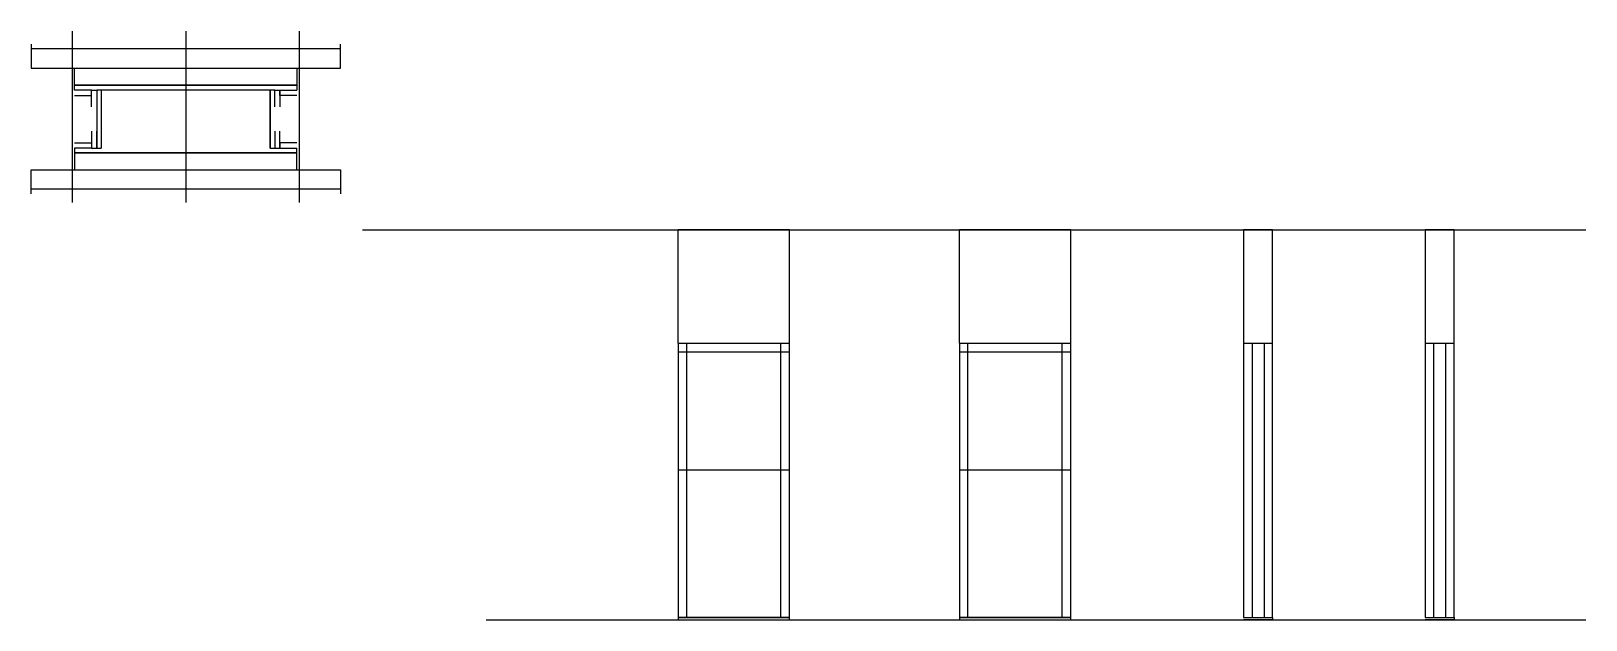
# Model space of a CAD drawing. Header units: metres. Extents: x 3528 to 4815, y 8535 to 9023.
import ezdxf

# ---------------------------------------------------------------- set-up
doc = ezdxf.new("R2010")
doc.units = ezdxf.units.M
for name, color, linetype in [('CHAPA', 7, 'Continuous'), ('COTA', 7, 'Continuous'), ('Hachura', 7, 'Continuous'), ('Madeira', 7, 'Continuous'), ('Nível', 7, 'Continuous'), ('Painéis', 7, 'Continuous'), ('Perfil Metálico', 7, 'Continuous'), ('SARR_2.2x7', 7, 'Continuous'), ('SARRAFO', 7, 'Continuous')]:
    doc.layers.add(name, color=color, linetype=linetype)

msp = doc.modelspace()

# ---------------------------------------------------------------- linework, layer by layer
at = {"layer": 'CHAPA', "color": 7, "lineweight": 25}
for points in [[(3564.4, 8973.8), (3564.4, 8977.8), (3748.4, 8977.8), (3748.4, 8973.8)], [(3564.4, 8973.8), (3564.4, 8977.8), (3748.4, 8977.8), (3748.4, 8973.8)], [(3586.4, 8973.8), (3582.8, 8973.8), (3582.8, 8925.8), (3586.4, 8925.8)], [(3586.4, 8973.8), (3582.8, 8973.8), (3582.8, 8925.8), (3586.4, 8925.8)], [(3730, 8973.8), (3726.4, 8973.8), (3726.4, 8925.8), (3730, 8925.8)], [(3730, 8973.8), (3726.4, 8973.8), (3726.4, 8925.8), (3730, 8925.8)], [(3564.4, 8925.8), (3564.4, 8921.8), (3748.4, 8921.8), (3748.4, 8925.8)], [(3564.4, 8925.8), (3564.4, 8921.8), (3748.4, 8921.8), (3748.4, 8925.8)]]:
    msp.add_lwpolyline(points, dxfattribs=at)
at = {"layer": 'COTA', "color": 7, "lineweight": 25}
for p, q in [((4156, 8858.2), (4064, 8858.2)), ((4064, 8764.2), (4064, 8858.2)), ((4156, 8764.2), (4156, 8858.2)), ((4388.8, 8858.2), (4296.8, 8858.2)), ((4296.8, 8764.2), (4296.8, 8858.2)), ((4388.8, 8764.2), (4388.8, 8858.2))]:
    msp.add_line(p, q, dxfattribs=at)
for points in [[(4555.9, 8764.2), (4555.9, 8858.2), (4531.9, 8858.2), (4531.9, 8764.2)], [(4706.1, 8764.2), (4706.1, 8858.2), (4682.1, 8858.2), (4682.1, 8764.2)]]:
    msp.add_lwpolyline(points, dxfattribs=at)
at = {"layer": 'Hachura', "color": 7, "lineweight": 25}
for p, q in [((3562.4, 9022.6), (3562.4, 8880.8)), ((3656.4, 9022.6), (3656.4, 8880.8)), ((3750.4, 9022.6), (3750.4, 8880.8))]:
    msp.add_line(p, q, dxfattribs=at)
at = {"layer": 'Madeira', "color": 7, "lineweight": 25}
for points in [[(3748.4, 8991.8), (3748.4, 8977.8), (3564.4, 8977.8), (3564.4, 8991.8)], [(3748.4, 8907.8), (3748.4, 8921.8), (3564.4, 8921.8), (3564.4, 8907.8)]]:
    msp.add_lwpolyline(points, dxfattribs=at)
at = {"layer": 'Nível', "color": 7, "lineweight": 25}
for p, q in [((3802.8, 8858.2), (4815.2, 8858.2)), ((3905, 8535.2), (4815.2, 8535.2))]:
    msp.add_line(p, q, dxfattribs=at)
at = {"layer": 'Painéis', "color": 7, "lineweight": 25}
for p, q in [((4064, 8764.2), (4064, 8535.2)), ((4064, 8764.2), (4156, 8764.2)), ((4156, 8535.2), (4156, 8764.2)), ((4296.8, 8764.2), (4296.8, 8535.2)), ((4296.8, 8764.2), (4388.8, 8764.2)), ((4388.8, 8535.2), (4388.8, 8764.2)), ((4531.9, 8764.2), (4555.9, 8764.2)), ((4531.9, 8764.2), (4531.9, 8537.2)), ((4555.9, 8537.2), (4555.9, 8764.2)), ((4682.1, 8764.2), (4706.1, 8764.2)), ((4682.1, 8764.2), (4682.1, 8537.2)), ((4706.1, 8537.2), (4706.1, 8764.2)), ((4156, 8659.2), (4064, 8659.2)), ((4388.8, 8659.2), (4296.8, 8659.2)), ((4064, 8537.2), (4156, 8537.2)), ((4296.8, 8537.2), (4388.8, 8537.2)), ((4531.9, 8537.2), (4555.9, 8537.2)), ((4682.1, 8537.2), (4706.1, 8537.2))]:
    msp.add_line(p, q, dxfattribs=at)
for points in [[(3726.4, 8925.8), (3726.4, 8973.8), (3586.4, 8973.8), (3586.4, 8925.8)], [(4156, 8537.2), (4064, 8537.2), (4064, 8535.2), (4156, 8535.2)], [(4388.8, 8537.2), (4296.8, 8537.2), (4296.8, 8535.2), (4388.8, 8535.2)], [(4531.9, 8537.2), (4555.9, 8537.2), (4555.9, 8535.2), (4531.9, 8535.2)], [(4682.1, 8537.2), (4706.1, 8537.2), (4706.1, 8535.2), (4682.1, 8535.2)]]:
    msp.add_lwpolyline(points, dxfattribs=at)
at = {"layer": 'Perfil Metálico', "color": 7, "lineweight": 25}
for points in [[(3528.4, 9011.8), (3528.4, 8991.8), (3784.4, 8991.8), (3784.4, 9011.8)], [(3784.4, 8995.8), (3784.4, 9007.8), (3528.4, 9007.8), (3528.4, 8995.8)], [(3528.4, 8887.8), (3528.4, 8907.8), (3784.4, 8907.8), (3784.4, 8887.8)], [(3784.4, 8903.8), (3784.4, 8891.8), (3528.4, 8891.8), (3528.4, 8903.8)]]:
    msp.add_lwpolyline(points, dxfattribs=at)
at = {"layer": 'SARR_2.2x7', "color": 7, "lineweight": 25}
for p, q in [((4071, 8659.2), (4071, 8764.2)), ((4149, 8659.2), (4149, 8764.2)), ((4303.8, 8659.2), (4303.8, 8764.2)), ((4381.8, 8659.2), (4381.8, 8764.2)), ((4538.9, 8764.2), (4538.9, 8764.2)), ((4538.9, 8764.2), (4538.9, 8764.2)), ((4538.9, 8764.2), (4538.9, 8537.2)), ((4548.9, 8764.2), (4548.9, 8764.2)), ((4548.9, 8764.2), (4548.9, 8764.2)), ((4548.9, 8764.2), (4548.9, 8537.2)), ((4689.1, 8764.2), (4689.1, 8764.2)), ((4689.1, 8764.2), (4689.1, 8764.2)), ((4689.1, 8764.2), (4689.1, 8537.2)), ((4699.1, 8764.2), (4699.1, 8764.2)), ((4699.1, 8764.2), (4699.1, 8764.2)), ((4699.1, 8764.2), (4699.1, 8537.2)), ((4064, 8757.2), (4156, 8757.2)), ((4296.8, 8757.2), (4388.8, 8757.2)), ((4071, 8537.2), (4071, 8659.2)), ((4149, 8537.2), (4149, 8659.2)), ((4303.8, 8537.2), (4303.8, 8659.2)), ((4381.8, 8537.2), (4381.8, 8659.2)), ((4071, 8537.2), (4071, 8537.2)), ((4149, 8537.2), (4149, 8537.2)), ((4303.8, 8537.2), (4303.8, 8537.2)), ((4381.8, 8537.2), (4381.8, 8537.2))]:
    msp.add_line(p, q, dxfattribs=at)
at = {"layer": 'SARRAFO', "color": 7, "lineweight": 25}
for points in [[(3564.4, 8969.4), (3578.4, 8969.4), (3578.4, 8973.8), (3564.4, 8973.8)], [(3578.4, 8959.8), (3578.4, 8973.8), (3582.8, 8973.8), (3582.8, 8959.8)], [(3730, 8959.8), (3730, 8973.8), (3734.4, 8973.8), (3734.4, 8959.8)], [(3748.4, 8969.4), (3734.4, 8969.4), (3734.4, 8973.8), (3748.4, 8973.8)], [(3564.4, 8930.2), (3578.4, 8930.2), (3578.4, 8925.8), (3564.4, 8925.8)], [(3578.4, 8939.8), (3578.4, 8925.8), (3582.8, 8925.8), (3582.8, 8939.8)], [(3730, 8939.8), (3730, 8925.8), (3734.4, 8925.8), (3734.4, 8939.8)], [(3748.4, 8930.2), (3734.4, 8930.2), (3734.4, 8925.8), (3748.4, 8925.8)]]:
    msp.add_lwpolyline(points, dxfattribs=at)

doc.saveas('drawing.dxf')
